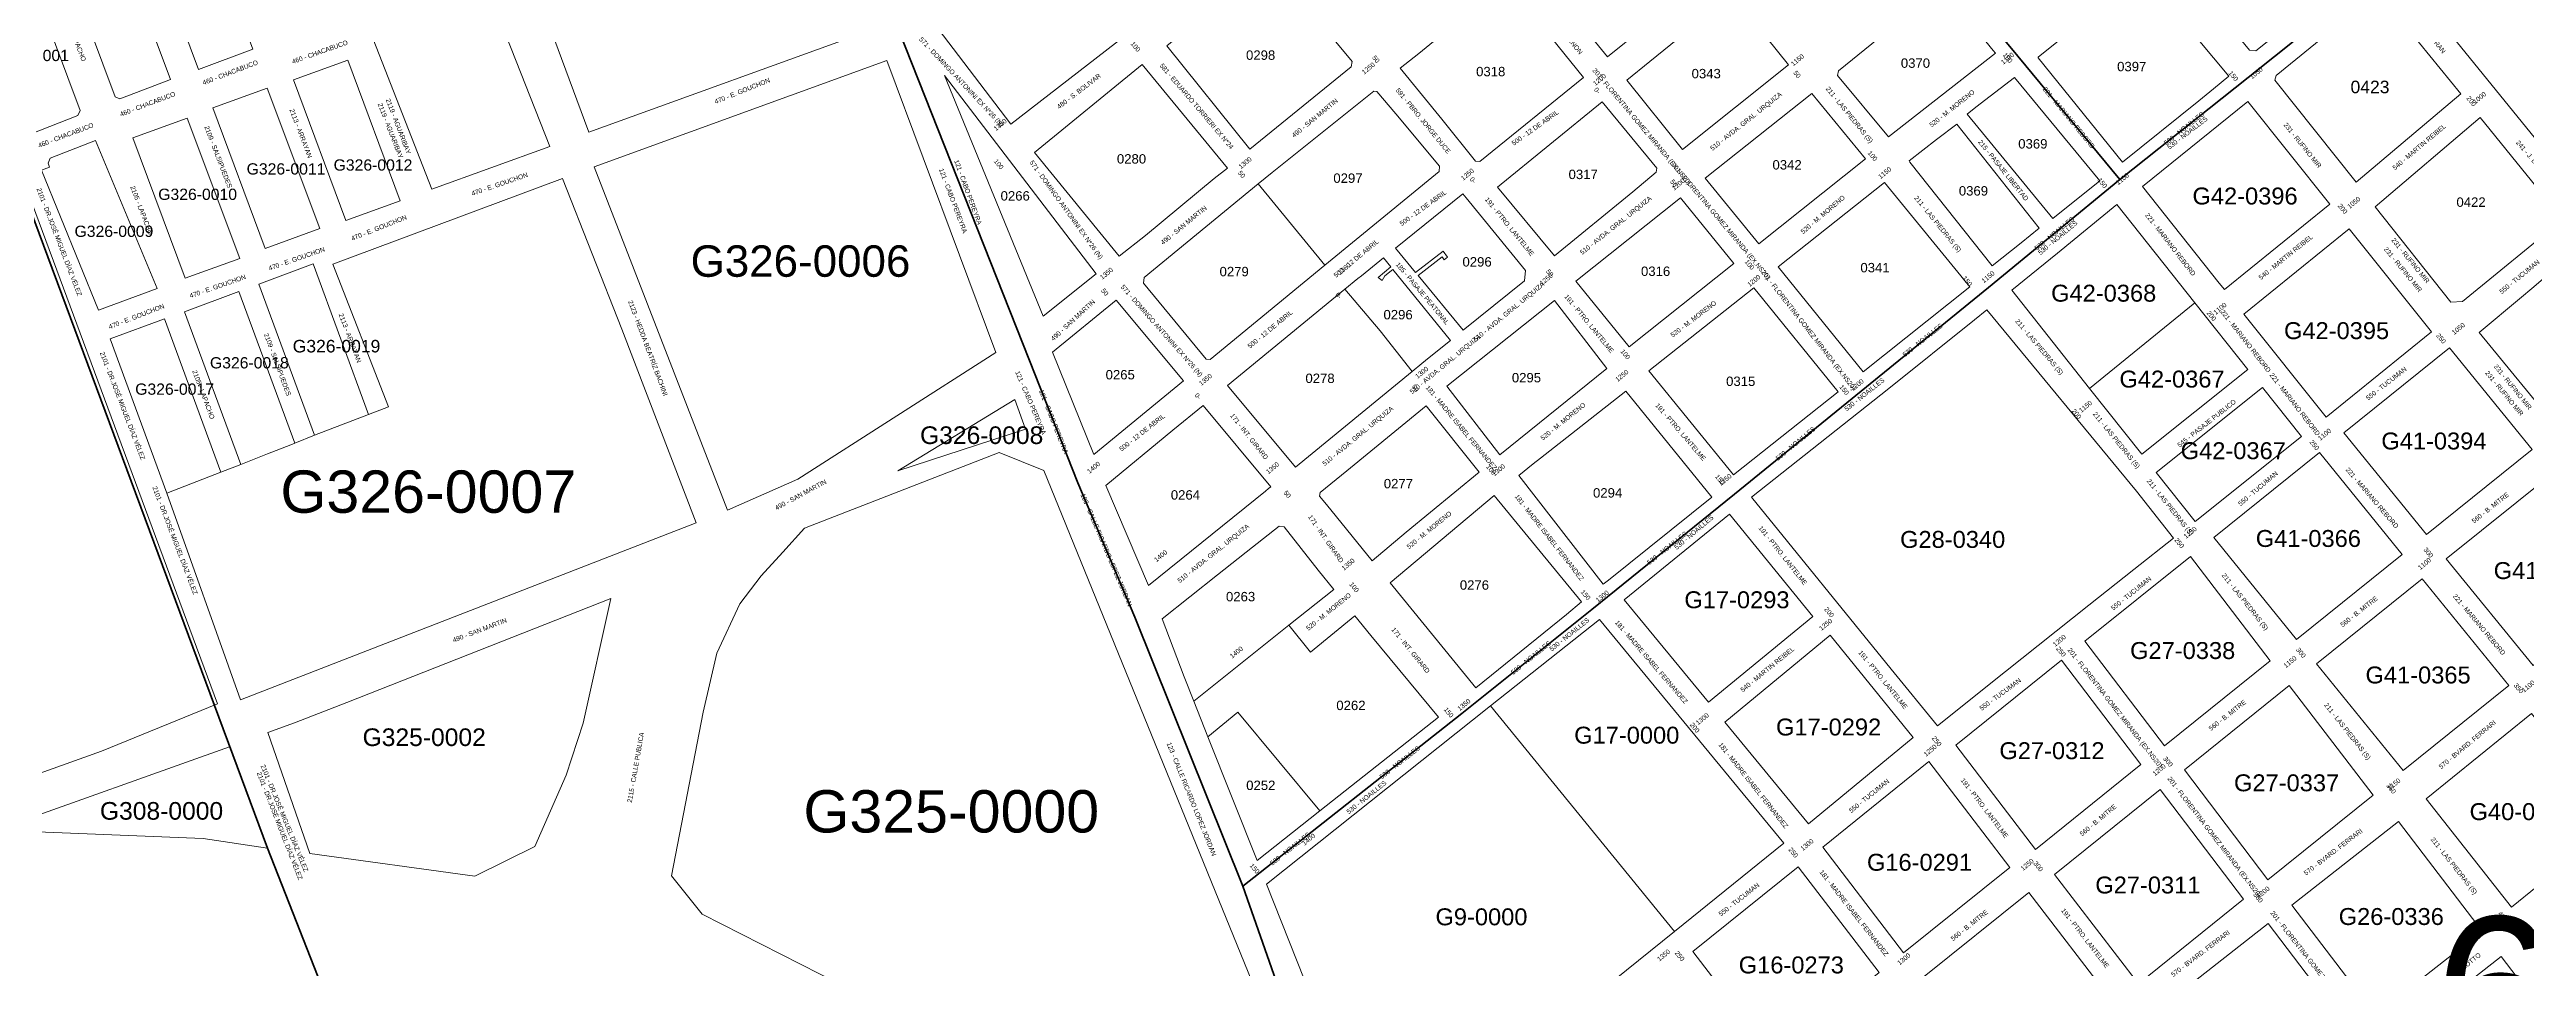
# Model space of a CAD drawing. Header units: millimetres. Extents: x -1182 to 19581, y -461 to 14363.
# Drawn here: x 13929 to 15509, y 10346 to 10933 of the extents above; entities that cross this region are included whole.
import ezdxf
from ezdxf.enums import TextEntityAlignment as Align

# ---------------------------------------------------------------- set-up
doc = ezdxf.new("R2010")
doc.units = ezdxf.units.MM
doc.layers.add('Barrios', color=70, linetype='Continuous', lineweight=40, true_color=0x94f532)
for name, color, linetype, lineweight in [('Barrios_Id', 102, 'Continuous', 40), ('Manzana', 4, 'Continuous', 9), ('Planta urbana', 1, 'Continuous', 70)]:
    doc.layers.add(name, color=color, linetype=linetype, lineweight=lineweight)
doc.layers.add('Calle_id', color=7, linetype='Continuous')
doc.layers.add('Manzana_Id', color=6, linetype='Continuous')
doc.styles.add('Calle_Id', font='@Arial Unicode MS')
doc.styles.add('Manzana', font='@Arial Unicode MS')

msp = doc.modelspace()

# ---------------------------------------------------------------- linework, layer by layer
at = {"layer": 'Barrios'}
for points in [[(15249.6, 10849.9), (15184.5, 10928.6), (15134.9, 10988.6), (15088.4, 11046.2), (15023.7, 11125.8), (14958.6, 11208.5), (14889.9, 11290.5)], [(15743, 11252.5), (15665.9, 11190), (15579.9, 11117.5), (15497.2, 11049.5), (15439.3, 11001.3), (15415.3, 10982.1), (15331.3, 10914.9), (15249.6, 10849.9)], [(14689.9, 10398.9), (14621, 10570.7), (14584.7, 10656.3), (14553.8, 10734.4), (14470.5, 10945), (14431.5, 11054.5), (14396.1, 11152)], [(15249.6, 10849.9), (15165.8, 10781), (15075.4, 10707.4), (15003.6, 10649), (14912.6, 10575.5), (14829.7, 10509.1), (14689.9, 10398.9)], [(14747.8, 10234.1), (14689.9, 10398.9)]]:
    msp.add_lwpolyline(points, dxfattribs=at)
at = {"layer": 'Manzana', "linetype": 'Continuous'}
for points in [[(14167, 11076), (14042.3, 11028.8), (14055.2, 10994.3), (14107.3, 11013.4), (14128.1, 10959.3), (14128.5, 10959.4), (14135.1, 10939.3), (14172.5, 10843.7), (14247.7, 10870.9)], [(15429.1, 10981.5), (15547.1, 10836), (15612.8, 10889.4), (15613.2, 10893.1), (15498.5, 11033.1), (15492.8, 11033.4)], [(15414.3, 10969.4), (15467.1, 10904.4), (15400.2, 10848.1), (15348.5, 10913.3), (15349.3, 10916.3)], [(14084.1, 10913.4), (14118.8, 10926), (14152.3, 10836.3), (14117.6, 10823.7)], [(15479.4, 10889.3), (15412.5, 10832.5), (15460.8, 10771.5), (15468.1, 10771.9), (15532.1, 10824.3)]]:
    msp.add_lwpolyline(points, close=True, dxfattribs=at)
at = {"layer": 'Manzana'}
for points in [[(14408.9, 11074.5), (14456.1, 10946.5), (14272.7, 10880), (14225.9, 11006.4)], [(14678.4, 10992.1), (14615.3, 10941.9), (14542, 10885.2), (14492.1, 10950.5), (14620.4, 11055.5)], [(13507.3, 10379.7), (13528.5, 10385), (13641.9, 10410.2), (13730.2, 10421.6), (13820.3, 10434.4), (13961.8, 10485), (14035.8, 10515.4), (13869.3, 10963.6), (13359.9, 10769)], [(14699.7, 10847.1), (14708.6, 10854.4), (14773.6, 10906.1), (14775.4, 10906), (14787.5, 10891.8), (14815.4, 10858.4), (14815.1, 10855), (14742.3, 10795.2)], [(14699.7, 10847.1), (14627, 10787.4), (14626.5, 10783.8), (14666.6, 10735.3), (14669, 10735.1), (14742.3, 10795.2)], [(14699.7, 10847.1), (14742.3, 10795.2)], [(15297.4, 10771.2), (15247.6, 10833.9), (15209.7, 10802.9), (15180.5, 10779.2), (15230.2, 10716.5)], [(14097.5, 10686.7), (14062, 10783.1), (14096.7, 10796), (14132.1, 10699.9)], [(14755, 10779.8), (14763.4, 10786.6), (14765.7, 10788.4), (14779.7, 10799.8), (14784.3, 10794.1), (14776.2, 10787.4), (14778.8, 10785.3), (14780.5, 10788.3), (14785.6, 10792.5), (14822.4, 10747.2), (14808.8, 10736.2), (14804.2, 10732.4), (14798, 10727.4)], [(14755, 10779.8), (14680.2, 10718.4), (14723.5, 10666.2), (14798, 10727.4)], [(14798, 10727.4), (14777.6, 10753.3), (14755, 10779.8)], [(15230.2, 10716.5), (15297.4, 10771.2)], [(15297.4, 10771.2), (15331.2, 10728.6), (15263.5, 10674.6), (15230.2, 10716.5)], [(14719.3, 10565.4), (14747.9, 10588.2), (14738.1, 10600.6), (14716.2, 10628.3), (14713.2, 10628.7), (14696.2, 10615.2), (14673.7, 10597.5), (14638.4, 10569.6), (14652.5, 10532.5), (14658.6, 10517.1)], [(14658.6, 10517.1), (14719.3, 10565.4)], [(14719.3, 10565.4), (14733.2, 10548.2), (14761.3, 10571.4), (14771.6, 10559), (14814.8, 10506.8), (14739, 10447)], [(14848, 10514), (14917.6, 10569.2), (15035.2, 10426.4), (14965.4, 10370)], [(14658.6, 10517.1), (14667.7, 10494.2)], [(14667.7, 10494.2), (14686.8, 10510), (14739, 10447)], [(14848, 10514), (14705, 10400.3), (14777.2, 10218.5), (14965.4, 10370)], [(14848, 10514), (14965.4, 10370)], [(14667.7, 10494.2), (14699, 10415.4), (14739, 10447)]]:
    msp.add_lwpolyline(points, dxfattribs=at)
for points in [[(14937.8, 11041.4), (14942.5, 11040.9), (14967.5, 11010.6), (14989.7, 10983), (14945.4, 10946.5), (14922.6, 10928.2), (14873.6, 10988), (14922.8, 11029.4)], [(14025, 11022.3), (13990.4, 11009.2), (14023.6, 10920), (14058.3, 10933)], [(13972.6, 11002.5), (13940.4, 10990.3), (13938.9, 10987.1), (13970.4, 10902.6), (13973.5, 10901.3), (13988.5, 10907.1), (14005.8, 10913.6)], [(15376, 11015), (15399, 10986), (15398.8, 10982.1), (15336.2, 10931.9), (15332.2, 10932.4), (15309.2, 10960.3)], [(14706.7, 10989), (14759.7, 10925.2), (14759.1, 10921.7), (14694.4, 10869.3), (14641.4, 10935.1), (14667.1, 10956.2), (14699.2, 10983)], [(13881.3, 10967.1), (13913.4, 10979.7), (13916.6, 10978.3), (13948.1, 10893.9), (13946.6, 10890.7), (13916.8, 10879), (13913.6, 10880.4)], [(14858, 10976.1), (14844.4, 10965), (14802.2, 10930.2), (14790.3, 10920.8), (14816.9, 10888.3), (14838.3, 10861.6), (14841.1, 10861.3), (14907.3, 10914.9)], [(15137, 10971.2), (15168.6, 10932.1), (15170.1, 10930.4), (15101.8, 10877.1), (15069.3, 10916.3), (15069.9, 10919.1), (15133.7, 10971.1)], [(15264.8, 10982.1), (15262.1, 10980), (15197.4, 10927.8), (15197.3, 10927.5), (15251.3, 10860.8), (15300, 10900.1), (15309.3, 10907.6), (15319.1, 10915.8), (15299.4, 10939.1), (15290.7, 10950)], [(15002.2, 10967.9), (14949.6, 10925.2), (14935, 10913.3), (14970.4, 10868.9), (15038.1, 10923)], [(14462.7, 10925.8), (14532.4, 10739.4), (14406.1, 10658.6), (14361.2, 10638.9), (14276.1, 10858)], [(14625.8, 10923.3), (14680.1, 10857.1), (14671.7, 10850.4), (14627.8, 10814.1), (14611, 10800.9), (14556.9, 10867.1)], [(14499.5, 10916.1), (14502.3, 10912.6), (14596.3, 10789.6), (14562.6, 10762.7)], [(15182.4, 10915), (15157.7, 10896), (15152.2, 10891.5), (15206.8, 10825), (15236.7, 10849)], [(14919.2, 10899.5), (14954, 10857.1), (14953.7, 10854.5), (14938.8, 10842), (14888.7, 10801.1), (14852.4, 10845)], [(15053, 10904.8), (14984.9, 10850.7), (15019.1, 10808.8), (15087.2, 10863)], [(15312.9, 10783.8), (15316.2, 10779.6), (15383.5, 10834), (15331.1, 10899.7), (15263.9, 10845.3)], [(15132.5, 10875.3), (15115, 10861.8), (15115.6, 10861), (15168.1, 10794.8), (15186.6, 10809.5), (15198, 10818.8), (15145.4, 10885.2)], [(15099.4, 10848), (15031.5, 10794.2), (15085.8, 10727.2), (15153.9, 10781.3)], [(14830.4, 10840.8), (14787.4, 10806), (14800.1, 10790.5), (14817.7, 10804.1), (14820.5, 10800.3), (14818.4, 10798.6), (14817.1, 10800.4), (14801.7, 10788.6), (14830.5, 10753.7), (14869.7, 10785.2), (14870.3, 10791.7), (14832.5, 10838.1)], [(14969.1, 10838.1), (15003.2, 10796.2), (14936.4, 10743.1), (14902.3, 10785)], [(15328.7, 10763.9), (15381.1, 10698.2), (15448.3, 10752.7), (15395.9, 10818.4)], [(15545, 10808.1), (15598.8, 10742.6), (15531.4, 10688.2), (15478.7, 10752.3), (15505.7, 10774.8), (15512.4, 10780.4)], [(15015.9, 10780.7), (15069.7, 10714.4), (15002.9, 10661.4), (14949, 10727.7)], [(14609.1, 10772.8), (14652.1, 10721.3), (14594.9, 10674.4), (14568.4, 10739.7)], [(14888.8, 10772.6), (14820.1, 10717.9), (14853.9, 10674.1), (14922.1, 10729.3)], [(15164.7, 10766.7), (15260.1, 10651), (15283.7, 10621.1), (15258.5, 10601.1), (15229.7, 10578.2), (15176.6, 10535.9), (15133.1, 10501.3), (15103.6, 10537.4), (15014.4, 10647.1), (15102.2, 10716.5), (15156.7, 10760.3)], [(15459.8, 10742.5), (15392.4, 10688.2), (15445.2, 10623.3), (15512.7, 10677.6)], [(15340.5, 10717.1), (15365.4, 10685.8), (15297.5, 10631.6), (15272.7, 10663)], [(14544.5, 10709.5), (14551.2, 10690.5), (14469.9, 10663.9)], [(14664.6, 10705.7), (14645.3, 10690), (14602.5, 10654.7), (14629.8, 10590.7), (14704.3, 10650.9), (14706.4, 10652.6), (14707.8, 10653.8)], [(14806.9, 10705.5), (14840.8, 10663.1), (14794.2, 10624.8), (14772.5, 10606.6), (14743.3, 10642.5), (14738.8, 10647.8), (14739.2, 10650.1), (14756.3, 10663.9), (14787, 10689.1)], [(14934.4, 10714.7), (14989.1, 10647.1), (14923.2, 10594.3), (14919.8, 10591.6), (14866.1, 10661), (14875.1, 10668.5), (14879.8, 10672.1)], [(14534.5, 10675.6), (14410.2, 10627.3), (14396.4, 10612), (14382.6, 10596.9), (14368.9, 10579.2), (14354.4, 10547.6), (14345.7, 10509.9), (14325.4, 10405.5), (14344.9, 10381.2), (14420.2, 10342.9), (14696.9, 10207), (14740.9, 10227.2), (14563, 10664.2)], [(15376.8, 10675.7), (15429.7, 10610.6), (15362.3, 10556.3), (15309.4, 10621.4)], [(15525.3, 10662.1), (15580.6, 10594.1), (15513.2, 10539.8), (15457.8, 10607.8)], [(14850.3, 10648.2), (14784, 10592.5), (14838.6, 10525.5), (14896.4, 10572.4), (14906.1, 10580.3)], [(14933.2, 10581.7), (15000.5, 10636.3), (15053.6, 10571.1), (14987, 10516.4)], [(15294.5, 10609.4), (15345.5, 10542.8), (15277.9, 10488.4), (15227.1, 10555.2)], [(15442.4, 10595.1), (15497.8, 10527), (15430.3, 10472.7), (15374.9, 10540.8)], [(14286.7, 10582.6), (14269.1, 10503), (14258.2, 10469.7), (14238.2, 10424.3), (14200.7, 10405.7), (14199.9, 10405.4), (14094.6, 10419.7), (14067.9, 10497.1), (14084.9, 10503.2), (14118.3, 10516.2)], [(14997.5, 10503.7), (15064.6, 10559.1), (15117.7, 10493.9), (15050.9, 10438.8)], [(15212.2, 10543.2), (15263, 10476.5), (15195.8, 10422.3), (15144.8, 10488.9)], [(15357.6, 10526.9), (15290.8, 10473.1), (15344, 10403.1), (15411.1, 10457.1)], [(15512.1, 10509.2), (15566.6, 10440.1), (15499.5, 10385.5), (15445, 10454.6)], [(14043.4, 10487.9), (14067.6, 10423.3), (14026.5, 10429.4), (13894, 10434.7)], [(15127.6, 10478.4), (15059.9, 10423.9), (15111.5, 10356.4), (15179.3, 10410.9)], [(15275.2, 10460.6), (15328.4, 10390.6), (15261.4, 10336.6), (15207.9, 10406.4)], [(15359.3, 10386.9), (15427.4, 10440.3), (15480.6, 10370.2), (15412.6, 10316.9)], [(15044.3, 10411.3), (15095.9, 10343.8), (15028.8, 10289.8), (14977.1, 10357.3)], [(15191.4, 10395), (15243.9, 10326.5), (15176.1, 10271.9), (15123.7, 10340.5)], [(15344.2, 10375.1), (15396.6, 10306.1), (15328.4, 10252.7), (15276.1, 10321.7)], [(15424.8, 10300.8), (15478.5, 10230.1), (15546.6, 10283.4), (15492.9, 10354.1)]]:
    msp.add_lwpolyline(points, close=True, dxfattribs=at)
at = {"layer": 'Manzana', "linetype": 'Continuous'}
for points in [[(14032.7, 10895.5), (14066.2, 10805.9), (14101, 10818.5), (14067.5, 10908.1), (14032.7, 10895.5)], [(13957.9, 10874.7), (13929, 10863.4), (13927.6, 10860.2), (13928.5, 10857.8), (13923.4, 10855.9), (13959.7, 10766.5), (13997.2, 10780.4), (13957.9, 10874.7)], [(13981.6, 10876.4), (14016.4, 10889), (14049.9, 10799.4), (14015.1, 10786.8), (13981.6, 10876.4)], [(14132.1, 10699.9), (14144.8, 10704.7), (14109.3, 10795.9), (14255.8, 10850.4), (14293.6, 10754.3), (14341.2, 10630.8), (14050.4, 10517.8), (14003.4, 10649.8)], [(14050.5, 10668.1), (14014.7, 10765.5), (14049.3, 10778.4), (14085, 10681.6)], [(14037.9, 10663.2), (14001.9, 10761), (13967.2, 10748.1), (14003.4, 10649.8)], [(14097.5, 10686.7), (14132.1, 10699.9)], [(14085, 10681.6), (14097.5, 10686.7)], [(14050.5, 10668.1), (14037.9, 10663.2)], [(14050.5, 10668.1), (14067.6, 10674.7), (14082.5, 10680.6), (14085, 10681.6)], [(14037.9, 10663.2), (14003.4, 10649.8)]]:
    msp.add_lwpolyline(points, dxfattribs=at)
at = {"layer": 'Planta urbana'}
msp.add_lwpolyline([(13981.4, 12217.4), (14043.6, 12049), (14198.3, 11637.3), (13684.2, 11455.2), (14067.6, 10423.3), (14108.8, 10318.2)], dxfattribs=at)

# ---------------------------------------------------------------- texts
at = {"color": 40, "true_color": 0xe6bd19, "style": 'Calle_Id'}
for s, p in [('100', (14621.5, 10934.6, 1)), ('50', (14774.9, 10926.6, 1)), ('100', (15178, 10927.5, 1)), ('0-', (14916.1, 10906.6, 1)), ('50', (15043.6, 10916.9, 1)), ('150', (15322, 10915.9, 1)), ('200', (15473.8, 10899.8, 1)), ('100', (14534.2, 10859.6, 1)), ('100', (15091.8, 10864.9, 1)), ('50', (14689.2, 10853.1, 1)), ('0-', (14836.8, 10849.4, 1)), ('50', (14965, 10847.5, 1)), ('150', (15238.4, 10847.6, 1)), ('200', (15391.7, 10831.2, 1)), ('100', (15013.3, 10795.5, 1)), ('50', (14601.9, 10778, 1)), ('50', (14885.8, 10790.2, 1)), ('150', (15152.2, 10785, 1)), ('0-', (14751.1, 10775.8, 1)), ('200', (15308, 10762.9, 1)), ('250', (15454.5, 10748.4, 1)), ('100', (14934, 10738.3, 1)), ('50', (14800, 10716.7, 1)), ('150', (15073.7, 10715.6, 1)), ('0-', (14661.3, 10711.6, 1)), ('200', (15221.9, 10700.3, 1)), ('250', (15373.7, 10680.4, 1)), ('100', (14848.3, 10664.7, 1)), ('150', (14994.4, 10658.4, 1)), ('50', (14718.3, 10649, 1)), ('250', (15287.5, 10617.9, 1)), ('300', (15446.4, 10611.8, 1)), ('100', (14761, 10589.7, 1)), ('150', (14908.7, 10584.8, 1)), ('200', (15064.1, 10573.7, 1)), ('250', (15212, 10548.6, 1)), ('300', (15365.1, 10547.9, 1)), ('350', (15504, 10525.2, 1)), ('150', (14821.3, 10509.8, 1)), ('200', (14978.3, 10500.1, 1)), ('250', (15132.7, 10491.4, 1)), ('300', (15280.3, 10478.4, 1)), ('350', (15422.7, 10461.2, 1)), ('250', (15041.2, 10420.4, 1)), ('150', (14697.5, 10410.2, 1)), ('300', (15197.5, 10411.6, 1)), ('350', (15337.8, 10391.7, 1)), ('400', (15493.9, 10379.6, 1)), ('250', (14968.7, 10354.4, 1))]:
    msp.add_text(s, height=3, rotation=309.3589, dxfattribs=at).set_placement(p, align=Align.MIDDLE)
at = {"color": 32, "true_color": 0xe3621c, "style": 'Calle_Id'}
for s, p in [('1250', (14770, 10920.8, 1)), ('1150', (15043.8, 10926.1, 1)), ('1100', (15177.8, 10927.1, 1)), ('1050', (15336.5, 10917.8, 1)), ('1200', (14917.5, 10913.6, 1)), ('1000', (15479, 10902, 1)), ('1350', (14535.1, 10884.8, 1)), ('1300', (14691.4, 10860.5, 1)), ('1150', (15099.5, 10854.1, 1)), ('1250', (14833.2, 10853.1, 1)), ('1200', (14967.8, 10846.8, 1)), ('1100', (15251.1, 10850.2, 1)), ('1050', (15398.8, 10835.1, 1)), ('1300', (14754.6, 10792.9, 1)), ('1350', (14602.9, 10789.9, 1)), ('1250', (14883.5, 10786.2, 1)), ('1200', (15016, 10785.3, 1)), ('1150', (15165.4, 10787.7, 1)), ('1100', (15313.4, 10767.5, 1)), ('1050', (15465.5, 10754.7, 1)), ('1350', (14666.1, 10722.2, 1)), ('1300', (14804.1, 10726.7, 1)), ('1250', (14931.8, 10724.7, 1)), ('1200', (15081.9, 10718.8, 1)), ('1150', (15227.6, 10705, 1)), ('1100', (15380.1, 10687.2, 1)), ('1400', (14594.7, 10666.1, 1)), ('1350', (14708.9, 10665.8, 1)), ('1300', (14853.1, 10664.5, 1)), ('1250', (14997.6, 10658.3, 1)), ('1150', (15294.4, 10624.6, 1)), ('1400', (14637.5, 10609.7, 1)), ('1350', (14757.1, 10604.3, 1)), ('1100', (15443.9, 10604.7, 1)), ('1300', (14919.3, 10583.9, 1)), ('1250', (15061.8, 10565.9, 1)), ('1200', (15210.9, 10555.7, 1)), ('1400', (14685.8, 10548.2, 1)), ('1150', (15358.1, 10542.1, 1)), ('1100', (15510.1, 10526.5, 1)), ('1350', (14831, 10514.7, 1)), ('1300', (14983.1, 10505.7, 1)), ('1250', (15128.5, 10485.6, 1)), ('1200', (15274.6, 10473.2, 1)), ('1150', (15424.4, 10464, 1)), ('1400', (14731.9, 10428.8, 1)), ('1300', (15049.9, 10425.4, 1)), ('1250', (15190.4, 10412.7, 1)), ('1200', (15340.9, 10395.1, 1)), ('1150', (15496.1, 10375.9, 1)), ('1350', (14958.4, 10354.9, 1)), ('1300', (15111.7, 10352.5, 1))]:
    msp.add_text(s, height=3, rotation=39.3589, dxfattribs=at).set_placement(p, align=Align.MIDDLE)
at = {"layer": 'Barrios_Id', "style": 'Manzana'}
msp.add_text('6', height=100, dxfattribs=at).set_placement((15488.7, 10329.3), align=Align.MIDDLE_CENTER)
at = {"layer": 'Calle_id', "color": 7, "style": 'Calle_Id'}
for s, rotation, p in [('601 - SOL. ARAUJO PENON', 308.4547, (14888.9, 10951.6, 1)), ('480 - S. BOLIVAR', 37.6081, (14585.3, 10906.2, 1)), ('591 - PBRO. JORGE DUCE', 309.2302, (14805, 10887.3, 1)), ('510 - AVDA. GRAL. URQUIZA', 38.593, (15011.2, 10886.7, 1)), ('211 - LAS PIEDRAS (S)', 309.0304, (15076.7, 10890.9, 1)), ('520 - M. MORENO', 38.495, (15142.4, 10895.2, 1)), ('221 - MARIANO REBORD', 309.5739, (15217, 10889.2, 1)), ('490 - SAN MARTIN', 39.3233, (14735.8, 10889.1, 1)), ('500 - 12 DE ABRIL', 35.4677, (14876.4, 10882.9, 1)), ('530 - NOAILLES', 38.5227, (15290.4, 10882.4, 1)), ('530 - NOAILLES', 37.8739, (15292.6, 10879.6)), ('231 - RUFINO MIR', 308.7987, (15366.1, 10871.7, 1)), ('121 - CABO PEREYRA', 290.0455, (14514.6, 10841.7, 1)), ('121 - CABO PEREYRA', 290.5873, (14505.1, 10836.3)), ('500 - 12 DE ABRIL', 35.782, (14804.9, 10831.7, 1)), ('490 - SAN MARTIN', 39.2043, (14652.2, 10820.7, 1)), ('191 - PTRO. LANTELME', 309.2302, (14860.1, 10819.8, 1)), ('510 - AVDA. GRAL. URQUIZA', 38.593, (14928.1, 10820.3, 1)), ('520 - M. MORENO', 40.3202, (15060, 10827.5, 1)), ('211 - LAS PIEDRAS (S)', 309.0304, (15133.1, 10821.3, 1)), ('530 - NOAILLES', 39.417, (15207.7, 10815.4, 1)), ('221 - MARIANO REBORD', 307.8739, (15281.8, 10808.4, 1)), ('500 - 12 DE ABRIL', 39.4993, (14762.2, 10799.5, 1)), ('530 - NOAILLES', 40.0448, (15209.9, 10812.7)), ('185 - PASAJE PEATONAL', 309.9367, (14804.6, 10777.1, 1)), ('231 - RUFINO MIR', 309.1809, (15430.2, 10792.4, 1)), ('550 - TUCUMAN', 39.2651, (15504.5, 10787.8, 1)), ('510 - AVDA. GRAL. URQUIZA', 39.4178, (14859.9, 10765.2, 1)), ('490 - SAN MARTIN', 42.7086, (14581.5, 10760.1, 1)), ('500 - 12 DE ABRIL', 39.4938, (14707.3, 10754.3, 1)), ('191 - PTRO. LANTELME', 309.4523, (14910.9, 10757.9, 1)), ('520 - M. MORENO', 37.3784, (14977.4, 10760.9, 1)), ('510 - AVDA. GRAL. URQUIZA', 39.4918, (14819.3, 10731.8, 1)), ('530 - NOAILLES', 38.6122, (15123.7, 10747.4, 1)), ('211 - LAS PIEDRAS (S)', 310.0448, (15197.9, 10742.8, 1)), ('231 - RUFINO MIR', 308.897, (15500.3, 10717.5)), ('121 - CABO PEREYRA', 293.1449, (14554.6, 10707.4)), ('121 - CABO PEREYRA', 291.5883, (14569.2, 10695.3, 1)), ('181 - MADRE ISABEL FERNANDEZ', 309.5718, (14829.4, 10691.5, 1)), ('530 - NOAILLES', 38.4646, (15086.5, 10712.7)), ('550 - TUCUMAN', 38.1695, (15419.5, 10719.7, 1)), ('231 - RUFINO MIR', 309.4046, (15494.9, 10713.4, 1)), ('500 - 12 DE ABRIL', 38.2045, (14625.6, 10688.4, 1)), ('171 - INT. GIRARD', 308.4556, (14694, 10685.9, 1)), ('510 - AVDA. GRAL. URQUIZA', 39.4922, (14763.5, 10685.9, 1)), ('520 - M. MORENO', 39.0067, (14894.2, 10695.5, 1)), ('191 - PTRO. LANTELME', 310.7462, (14969.3, 10688.8, 1)), ('530 - NOAILLES', 39.6769, (15042.6, 10681.4, 1)), ('550 - TUCUMAN', 40.3998, (15337.6, 10652.7, 1)), ('221 - MARIANO REBORD', 310.4283, (15410.5, 10646.7, 1)), ('520 - M. MORENO', 39.1256, (14808.8, 10626.2, 1)), ('181 - MADRE ISABEL FERNANDEZ', 308.0143, (14885.5, 10621.4, 1)), ('560 - B. MITRE', 38.4122, (15485.9, 10640.4, 1)), ('510 - AVDA. GRAL. URQUIZA', 38.7312, (14671.3, 10611, 1)), ('171 - INT. GIRARD', 304.8392, (14742.9, 10620.6, 1)), ('530 - NOAILLES', 38.598, (14960.6, 10614.7, 1)), ('530 - NOAILLES', 40.4724, (14977.7, 10624.7)), ('191 - PTRO. LANTELME', 308.4646, (15034.5, 10610, 1)), ('550 - TUCUMAN', 38.8474, (15256.7, 10585.8, 1)), ('211 - LAS PIEDRAS (S)', 308.3477, (15329.2, 10580.2, 1)), ('520 - M. MORENO', 38.952, (14744.6, 10574.1)), ('560 - B. MITRE', 38.2404, (15402.1, 10574.2, 1)), ('221 - MARIANO REBORD', 309.9893, (15478.8, 10565.9, 1)), ('171 - INT. GIRARD', 309.0207, (14797, 10549.5, 1)), ('530 - NOAILLES', 38.7965, (14898.3, 10559.6)), ('530 - NOAILLES', 39.0674, (14873.7, 10544.7, 1)), ('191 - PTRO. LANTELME', 309.1952, (15098.4, 10530.7, 1)), ('550 - TUCUMAN', 36.42, (15173.2, 10521.4, 1)), ('560 - B. MITRE', 38.2404, (15318.1, 10508, 1)), ('211 - LAS PIEDRAS (S)', 308.3477, (15394.5, 10497.6, 1)), ('2115 - CALLE PUBLICA', 79.9475, (14302.5, 10474.7, 1)), ('570 - BVARD. FERRARI', 39.7718, (15471.2, 10489.3, 1)), ('530 - NOAILLES', 38.1467, (14790, 10477.9, 1)), ('530 - NOAILLES', 38.6736, (14768.8, 10455.7)), ('550 - TUCUMAN', 39.022, (15089.5, 10456.6, 1)), ('191 - PTRO. LANTELME', 307.5178, (15163.2, 10448.8, 1)), ('560 - B. MITRE', 39.863, (15235.6, 10441.1, 1)), ('530 - NOAILLES', 38.3666, (14720.1, 10422.8, 1)), ('570 - BVARD. FERRARI', 37.518, (15385.6, 10420.8, 1)), ('211 - LAS PIEDRAS (S)', 308.3477, (15462.5, 10411.7, 1)), ('550 - TUCUMAN', 38.0701, (15006.5, 10390.5, 1)), ('181 - MADRE ISABEL FERNANDEZ', 308.0143, (15079.9, 10381.8, 1)), ('560 - B. MITRE', 38.6682, (15153.5, 10374, 1)), ('191 - PTRO. LANTELME', 307.9266, (15227.4, 10365.8, 1)), ('570 - BVARD. FERRARI', 37.3616, (15300.9, 10356, 1)), ('580 - AGUSTIN CRAVIOTTO', 39.0364, (15457.9, 10338.3, 1))]:
    msp.add_text(s, height=3, rotation=rotation, dxfattribs=at).set_placement(p, align=Align.MIDDLE)
at = {"layer": 'Calle_id', "style": 'Calle_Id'}
for s, rotation, p in [('2105 - LAPACHO', 290.9054, (13944.7, 10940.9)), ('460 - CHACABUCO', 19.6138, (14101, 10931.2)), ('571 - DOMINGO ANTONINI EX N*26 (N)', 313.143, (14510.1, 10911.9, 1)), ('460 - CHACABUCO', 20.9054, (14043.8, 10918.1)), ('581 - EDUARDO TORRIERI EX N*24', 310.3476, (14660.5, 10896.6, 1)), ('201 - FLORENTINA GOMEZ MIRANDA (EX.NS20)', 309.9266, (14944.3, 10883.4, 1)), ('460 - CHACABUCO', 20.9054, (13991.1, 10898)), ('470 - E. GOUCHON', 21.9985, (14370.5, 10906.4, 1)), ('2113 - ARRAYAN', 290.9054, (14088.9, 10879.3, 1)), ('2119 - AGUARIBAY', 291.2488, (14146.1, 10881)), ('2119 - AGUARIBAY', 290.9054, (14151.1, 10883.8)), ('460 - CHACABUCO', 20.8321, (13938.9, 10878.1)), ('2109 - SALSIPUEDES', 290.9054, (14036.2, 10864.3)), ('540 - MARTIN REIBEL', 40.1568, (15440.5, 10870.6)), ('571 - DOMINGO ANTONINI EX N*26 (N)', 305.8328, (14577, 10830.3, 1)), ('201 - FLORENTINA GOMEZ MIRANDA (EX.NS20)', 309.9266, (14994.6, 10823.3, 1)), ('2101 - DR.JOSÉ MIGUEL DÍAZ VÉLEZ', 291.0196, (13935.1, 10810.2)), ('2105 - LAPACHO', 290.9054, (13987.3, 10830.2)), ('470 - E. GOUCHON', 18.9534, (14215.7, 10846.9)), ('470 - E. GOUCHON', 21.7001, (14138.7, 10819)), ('540 - MARTIN REIBEL', 38.9585, (15355.3, 10800.3, 1)), ('470 - E. GOUCHON', 19.2883, (14086.2, 10799.3)), ('470 - E. GOUCHON', 19.2883, (14035.8, 10781.7)), ('571 - DOMINGO ANTONINI EX N*26 (N)', 311.3185, (14637.9, 10753.1, 1)), ('201 - FLORENTINA GOMEZ MIRANDA (EX.NS20)', 307.8656, (15050.7, 10753.5, 1)), ('470 - E. GOUCHON', 21.1551, (13984, 10762.5)), ('2113 - ARRAYAN', 290.8678, (14120.3, 10748.7)), ('2123 - HEDDA BEATRÍZ BACHINI', 290.46, (14310.7, 10742.4, 1)), ('221 - MARIANO REBORD', 307.8902, (15329.8, 10746.8)), ('2109 - SALSIPUEDES', 290.2596, (14074, 10731.8)), ('2101 - DR.JOSÉ MIGUEL DÍAZ VÉLEZ', 291.0196, (13975.5, 10705.6)), ('2105 - LAPACHO', 290.6471, (14026.8, 10712.6)), ('221 - MARIANO REBORD', 307.8907, (15361.2, 10706.4, 1)), ('211 - LAS PIEDRAS (S)', 308.8584, (15247.1, 10683.3, 1)), ('545 - PASAJE PUBLICO', 38.4896, (15304.9, 10694.3)), ('2101 - DR.JOSÉ MIGUEL DÍAZ VÉLEZ', 290.9054, (14009, 10619.7)), ('490 - SAN MARTIN', 28.2887, (14407.8, 10648.7, 1)), ('211 - LAS PIEDRAS (S)', 308.4896, (15281.3, 10640.6, 1)), ('123 - CALLE RICARDO LOPEZ JORDAN', 293.0024, (14602.9, 10613.5, 1)), ('490 - SAN MARTIN', 20.9196, (14203, 10562.3, 1)), ('540 - MARTIN REIBEL', 39.4033, (15024.6, 10537.3)), ('201 - FLORENTINA GOMEZ MIRANDA (EX.NS20)', 307.8656, (15246.1, 10512.6, 1)), ('123 - CALLE RICARDO LOPEZ JORDAN', 291.9866, (14657.2, 10454.5, 1)), ('2101 - DR.JOSÉ MIGUEL DÍAZ VÉLEZ', 291.3294, (14075.8, 10437.6, 1)), ('2101 - DR.JOSÉ MIGUEL DÍAZ VÉLEZ', 292.3037, (14078.8, 10442.5)), ('201 - FLORENTINA GOMEZ MIRANDA (EX.NS20)', 307.4029, (15309.6, 10430.2, 1)), ('201 - FLORENTINA GOMEZ MIRANDA (EX.NS20)', 308.0306, (15375.6, 10344.9))]:
    msp.add_text(s, height=3, rotation=rotation, dxfattribs=at).set_placement(p, align=Align.MIDDLE)
at = {"layer": 'Calle_id', "color": 7, "linetype": 'Continuous', "style": 'Calle_Id'}
for s, rotation, p in [('241 - J. DURAN', 308.7645, (15447.1, 10942.6)), ('215 - PASAJE LIBERTAD', 308.6699, (15175.2, 10855.7, 1)), ('241 - J. DURAN', 310.1534, (15512.9, 10862.7)), ('231 - RUFINO MIR', 309.2651, (15435, 10798.1))]:
    msp.add_text(s, height=3, rotation=rotation, dxfattribs=at).set_placement(p, align=Align.MIDDLE)
at = {"layer": 'Calle_id', "linetype": 'Continuous', "style": 'Calle_Id'}
for rotation, p in [(310.7273, (14950.6, 10542)), (308.4509, (15015.7, 10463.2))]:
    msp.add_text('181 - MADRE ISABEL FERNANDEZ', height=3, rotation=rotation, dxfattribs=at).set_placement(p, align=Align.MIDDLE)
at = {"layer": 'Manzana_Id', "linetype": 'Continuous', "style": 'Manzana'}
msp.add_text('G326-0001', height=7.19, dxfattribs=at).set_placement((13915.8, 10929), align=Align.MIDDLE_CENTER)
at = {"layer": 'Manzana_Id', "style": 'Manzana'}
for s, height, p in [('0298', 6, (14701.3, 10929.2)), ('0318', 6, (14848.1, 10918.7)), ('0370', 6, (15119.1, 10924.1)), ('0397', 6, (15257.1, 10921.9)), ('0343', 6, (14985.6, 10917.4)), ('0369', 6, (15194, 10872.6)), ('0280', 6, (14618.9, 10863)), ('0342', 6, (15037.2, 10859.2)), ('0266', 6, (14544.7, 10839.4)), ('0297', 6, (14757, 10850.7)), ('0317', 6, (14907.1, 10853.1)), ('0369', 6, (15156.1, 10842.6)), ('G42-0396', 10.8, (15329.4, 10839.3)), ('0422', 6, (15473.6, 10835.4)), ('G326-0006', 20.06, (14407.7, 10797.8)), ('0296', 6, (14839.4, 10797.3)), ('0316', 6, (14953.3, 10791.3)), ('0341', 6, (15093.3, 10793.6)), ('0279', 6, (14684.4, 10791.1)), ('G42-0368', 10.8, (15239.2, 10777.3)), ('0296', 6, (14789, 10763.6)), ('G42-0395', 10.8, (15387.8, 10753.4)), ('0265', 6, (14611.7, 10725.3)), ('0278', 6, (14739.2, 10723)), ('0295', 6, (14870.9, 10723.4)), ('0315', 6, (15007.6, 10721.1)), ('G42-0367', 10.8, (15282.8, 10722.5)), ('G326-0008', 11.25, (14523.3, 10686.7)), ('G41-0394', 10.8, (15449.9, 10683)), ('G42-0367', 10.8, (15321.9, 10676.8)), ('G326-0007', 27, (14170.2, 10650.7)), ('0277', 6, (14789.2, 10655.8)), ('0294', 6, (14922.7, 10649.9)), ('0264', 6, (14653.3, 10648.6)), ('G41-0366', 10.8, (15369.8, 10620.8)), ('G41-0393', 10.8, (15521.6, 10600.3)), ('0276', 6, (14837.7, 10591.1)), ('0263', 6, (14688.5, 10583.7)), ('G17-0293', 10.8, (15005.2, 10581.7)), ('G27-0338', 10.8, (15289.6, 10549.3)), ('G41-0365', 10.8, (15439.8, 10533.7)), ('0262', 6, (14758.9, 10514.3)), ('G325-0002', 11.25, (14167.6, 10494)), ('G17-0000', 10.8, (14934.9, 10495.3)), ('G17-0292', 10.8, (15063.7, 10500.5)), ('G27-0312', 10.8, (15206.2, 10485.4)), ('0252', 6, (14701.4, 10463.3)), ('G27-0337', 10.8, (15355.9, 10464.9)), ('G308-0000', 11.25, (14000, 10447)), ('G325-0000', 27, (14503.9, 10446.7)), ('G40-0364', 10.8, (15506.2, 10446.5)), ('G16-0291', 10.8, (15121.7, 10414.2)), ('G27-0311', 10.8, (15267.4, 10399.7)), ('G9-0000', 10.8, (14842.2, 10379.4)), ('G26-0336', 10.8, (15422.7, 10379.6)), ('G16-0273', 10.8, (15039.9, 10348.7))]:
    msp.add_text(s, height=height, dxfattribs=at).set_placement(p, align=Align.MIDDLE_CENTER)
at = {"layer": 'Manzana_Id', "linetype": 'Continuous', "style": 'Manzana'}
for s, height, p in [('0423', 8, (15396.7, 10904.9)), ('G326-0011', 7.19, (14054.3, 10853)), ('G326-0012', 7.19, (14109.8, 10855.5)), ('G326-0010', 7.19, (13997.9, 10836.8)), ('G326-0009', 7.19, (13944.5, 10813.2)), ('G326-0019', 8, (14083.7, 10739.5)), ('G326-0018', 7.19, (14030.9, 10729.3)), ('G326-0017', 7.19, (13983.2, 10712.5))]:
    msp.add_text(s, height=height, dxfattribs=at).set_placement(p)
at = {"layer": 'Manzana_Id', "style": 'Manzana'}
msp.add_text('G28-0340', height=10.8, dxfattribs=at).set_placement((15109.3, 10614.8))

doc.saveas('drawing.dxf')
